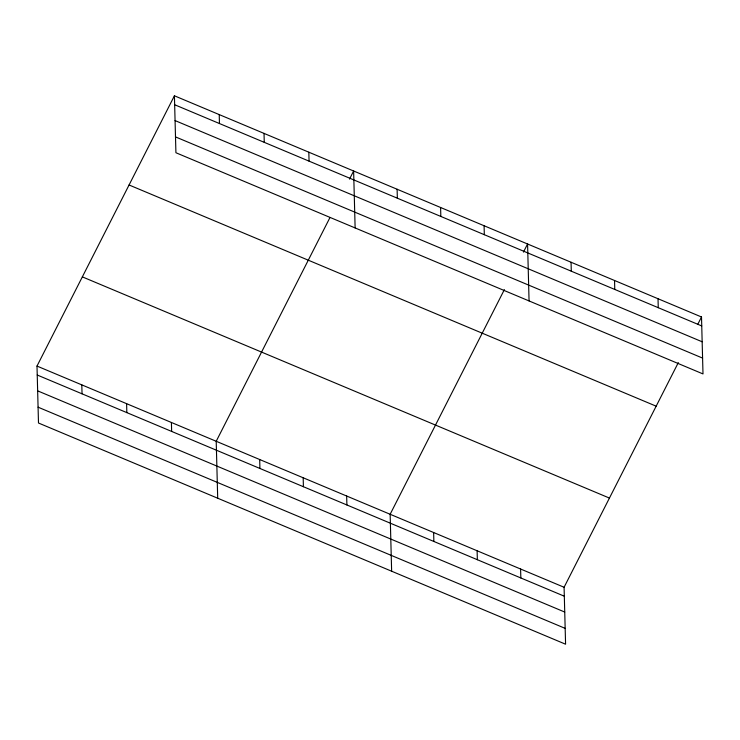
<?xml version="1.0" encoding="UTF-8"?>
<svg xmlns="http://www.w3.org/2000/svg" width="740" height="740" viewBox="0 0 740 740"><rect width="100%" height="100%" fill="white"/><g stroke="black" fill="none" stroke-linecap="round" stroke-linejoin="round"><path stroke-width="1.11" d="M678.321 362.6L564.084 587.264L565.582 644.207L38.489 423.012L37 366.069L174.418 95.793L701.511 316.988L703 373.931L175.917 152.736L174.418 95.793M329.929 217.625L216.21 441.271L217.699 498.214M349.511 179.108L353.628 170.996L355.126 227.939M504.384 289.599L390.147 514.272L391.636 571.215M523.448 252.1L527.574 243.996L529.063 300.94M697.903 324.083L701.511 316.988M174.659 104.738L701.742 325.942M175.065 120.583L702.158 341.778M175.5 136.9L702.584 358.095M129.075 184.982L656.158 406.177M82.353 276.88L609.436 498.076M37 366.069L564.084 587.264M37.231 375.014L564.324 596.209M37.648 390.859L564.74 612.054M38.073 407.176L565.166 628.371M658.027 298.738L658.258 307.692M614.542 280.488L614.774 289.442M571.058 262.247L571.289 271.192M520.599 569.014L520.84 577.968M484.09 225.746L484.321 234.691M477.115 550.764L477.355 559.718M440.596 207.496L440.837 216.45M433.631 532.523L433.871 541.467M397.112 189.246L397.352 198.2M346.662 496.022L346.903 504.967M308.83 152.2L309.061 161.144M303.178 477.772L303.409 486.716M264.023 133.394L264.263 142.348M259.694 459.522L259.925 468.476M219.225 114.598L219.456 123.543M171.412 422.475L171.643 431.42M126.605 403.67L126.836 412.624M81.807 384.874L82.038 393.819"/></g></svg>
